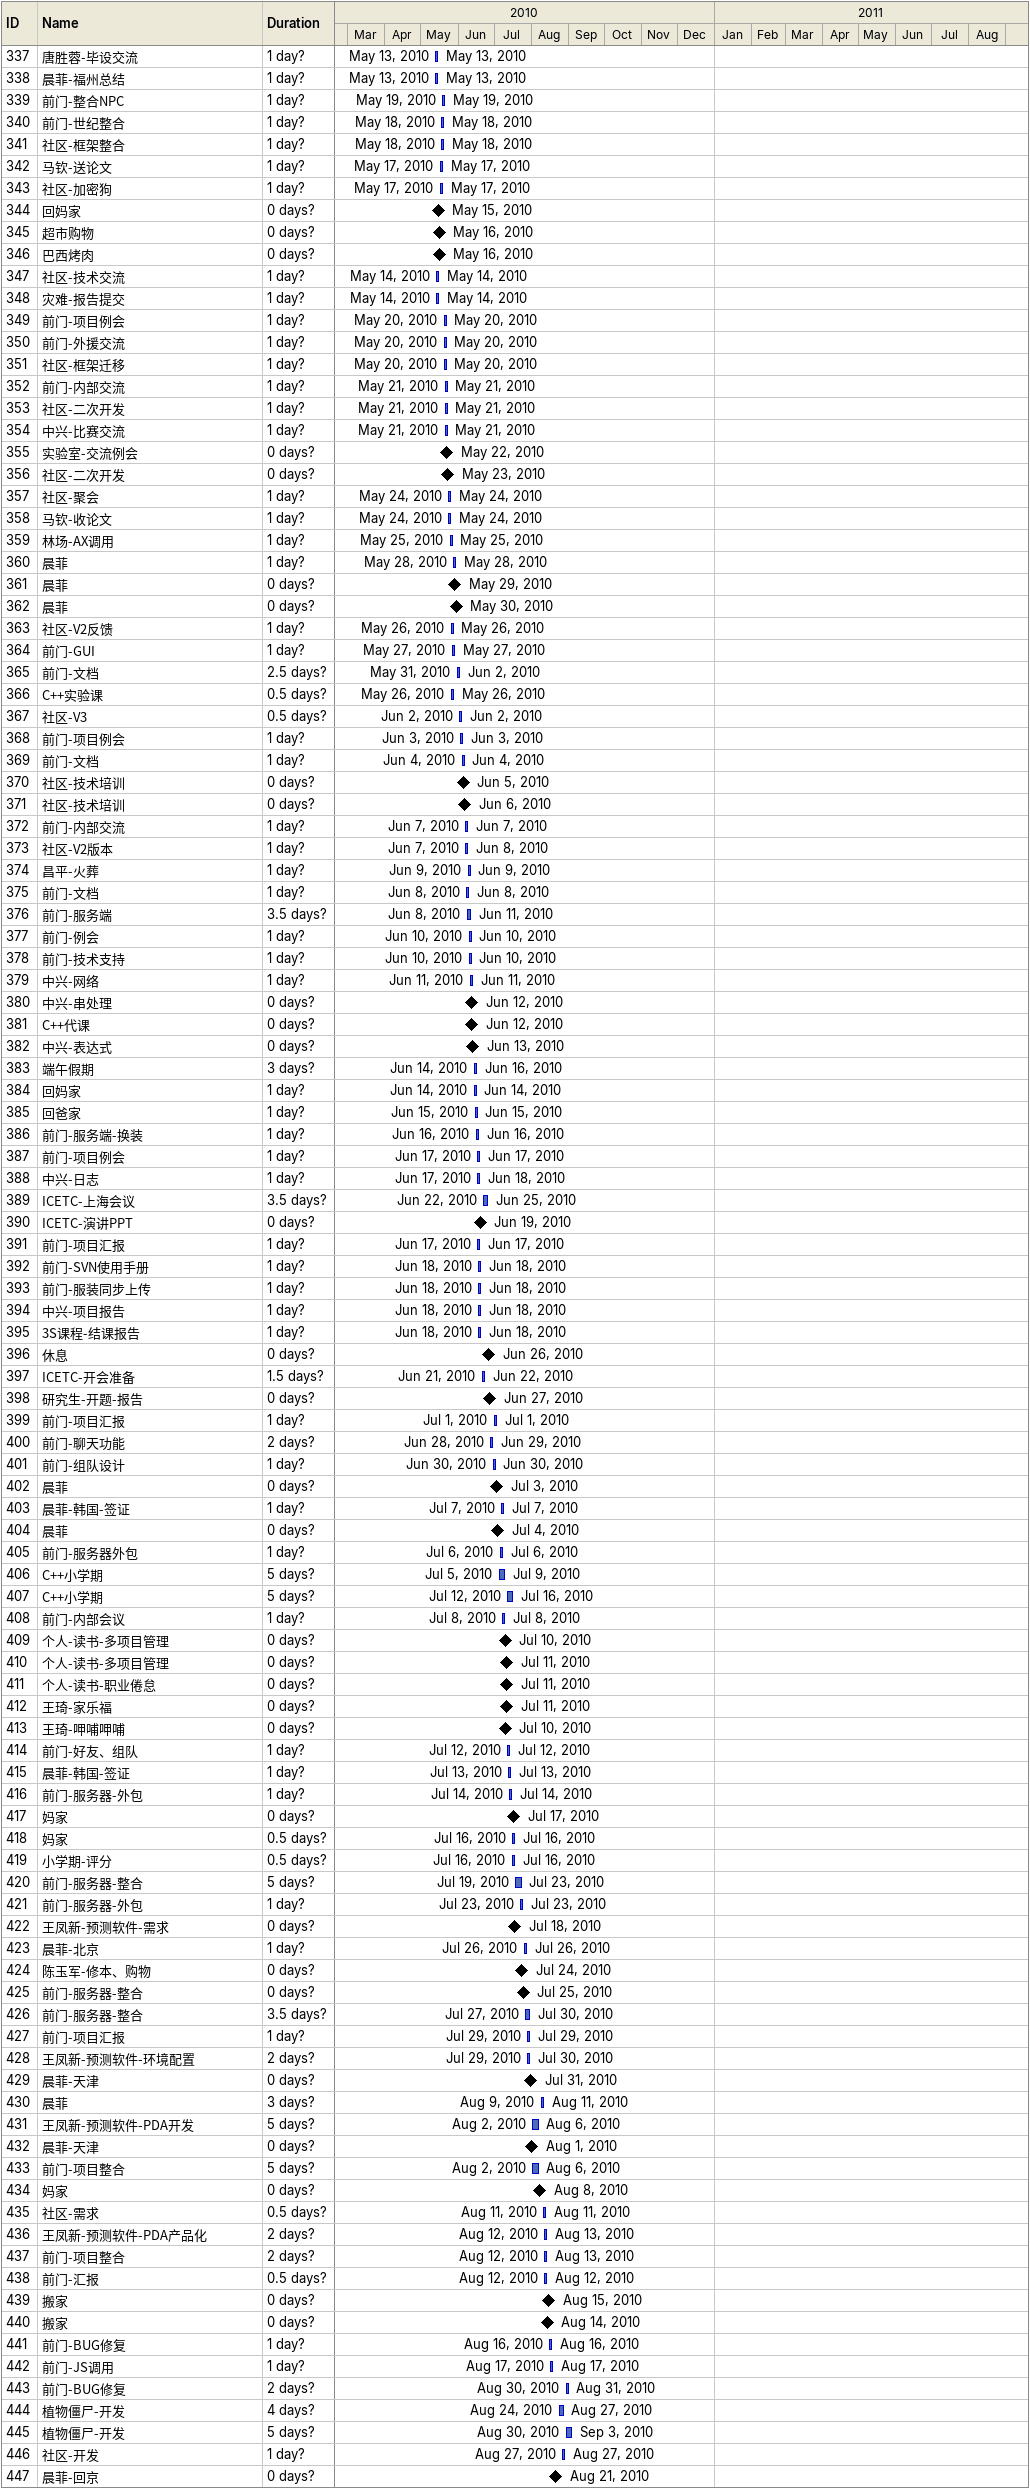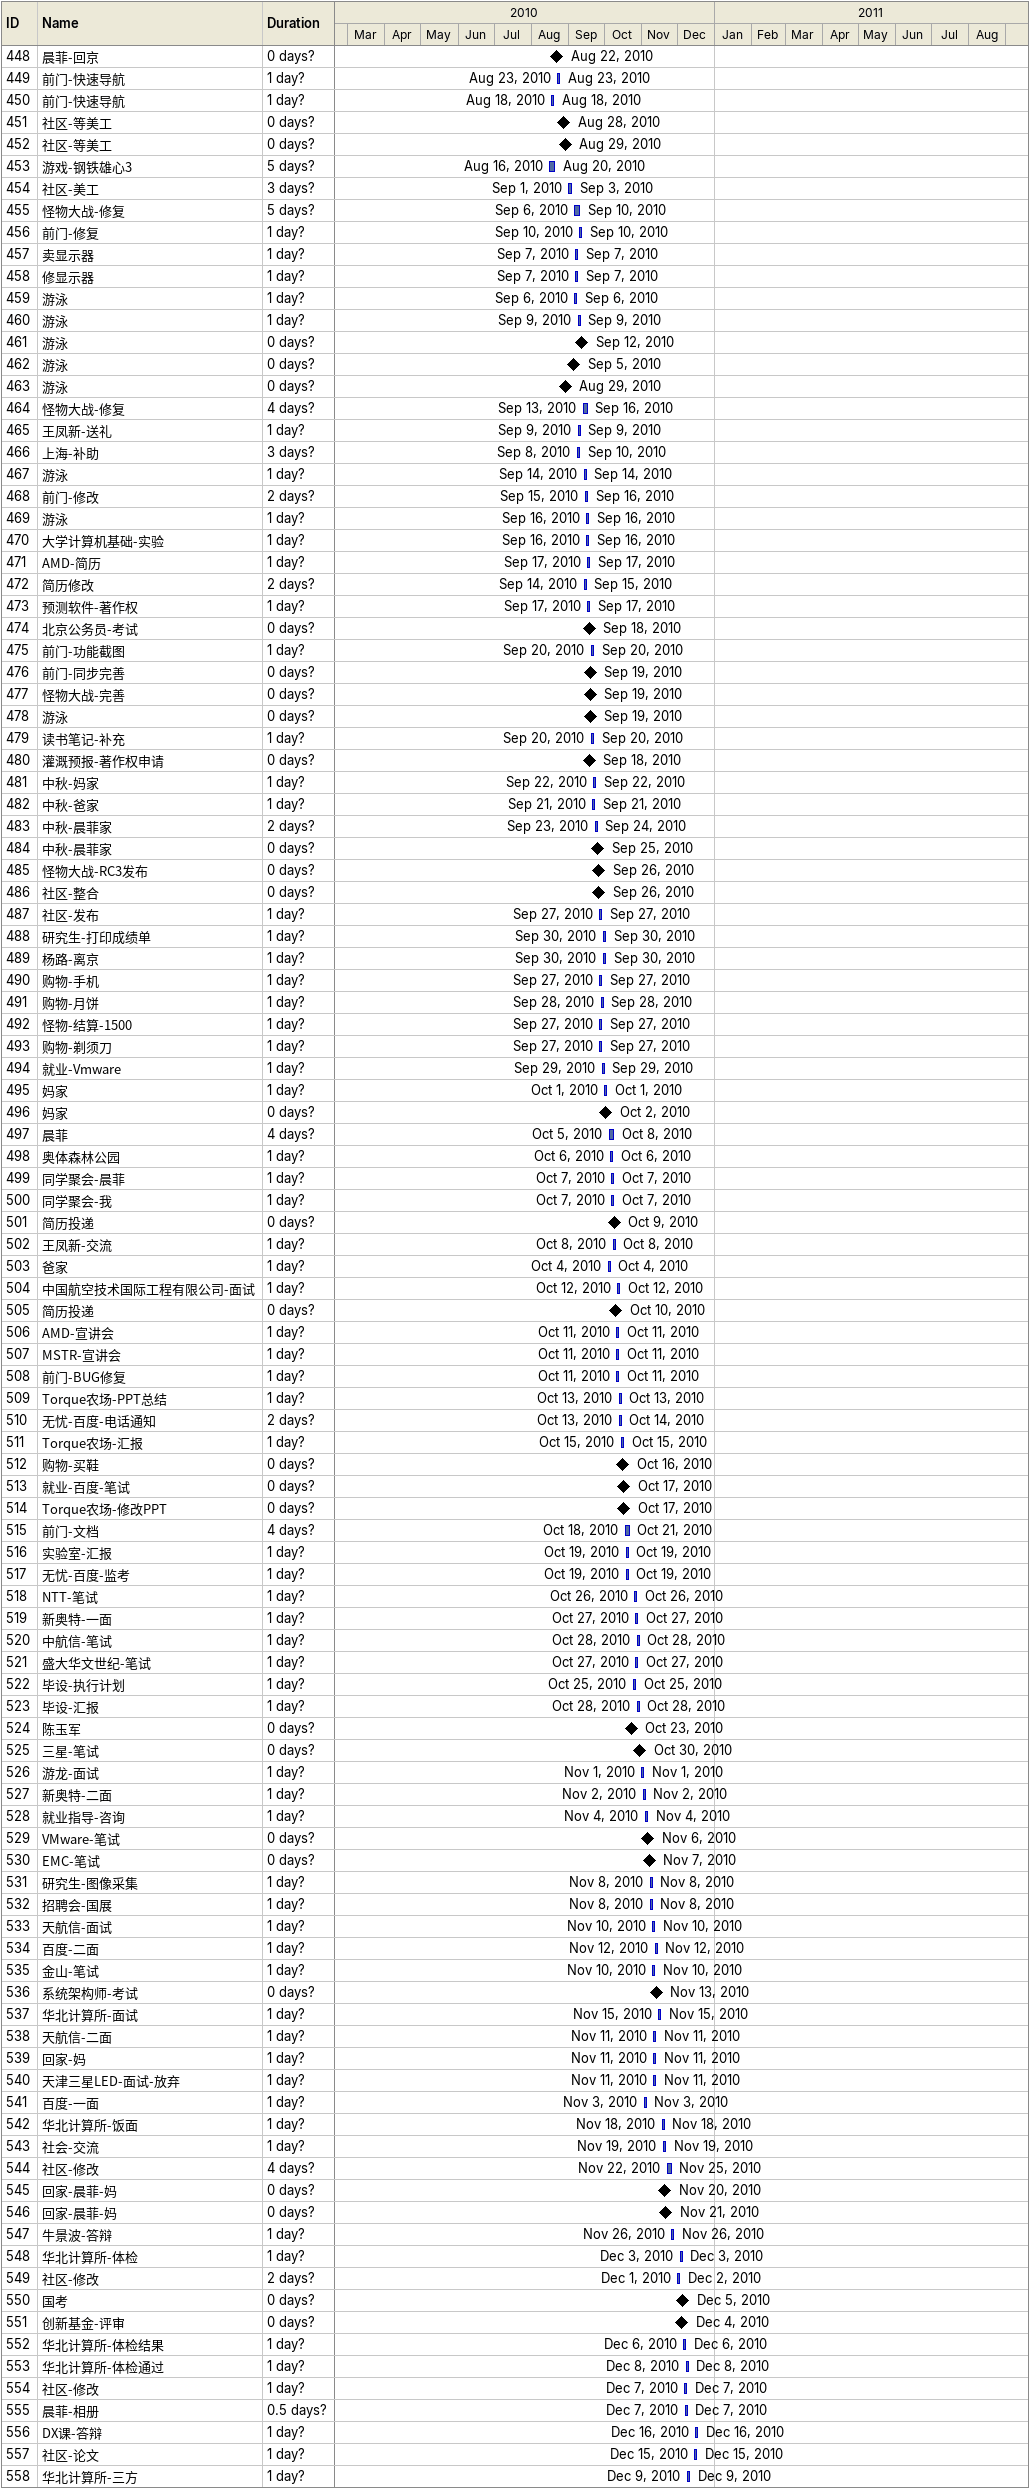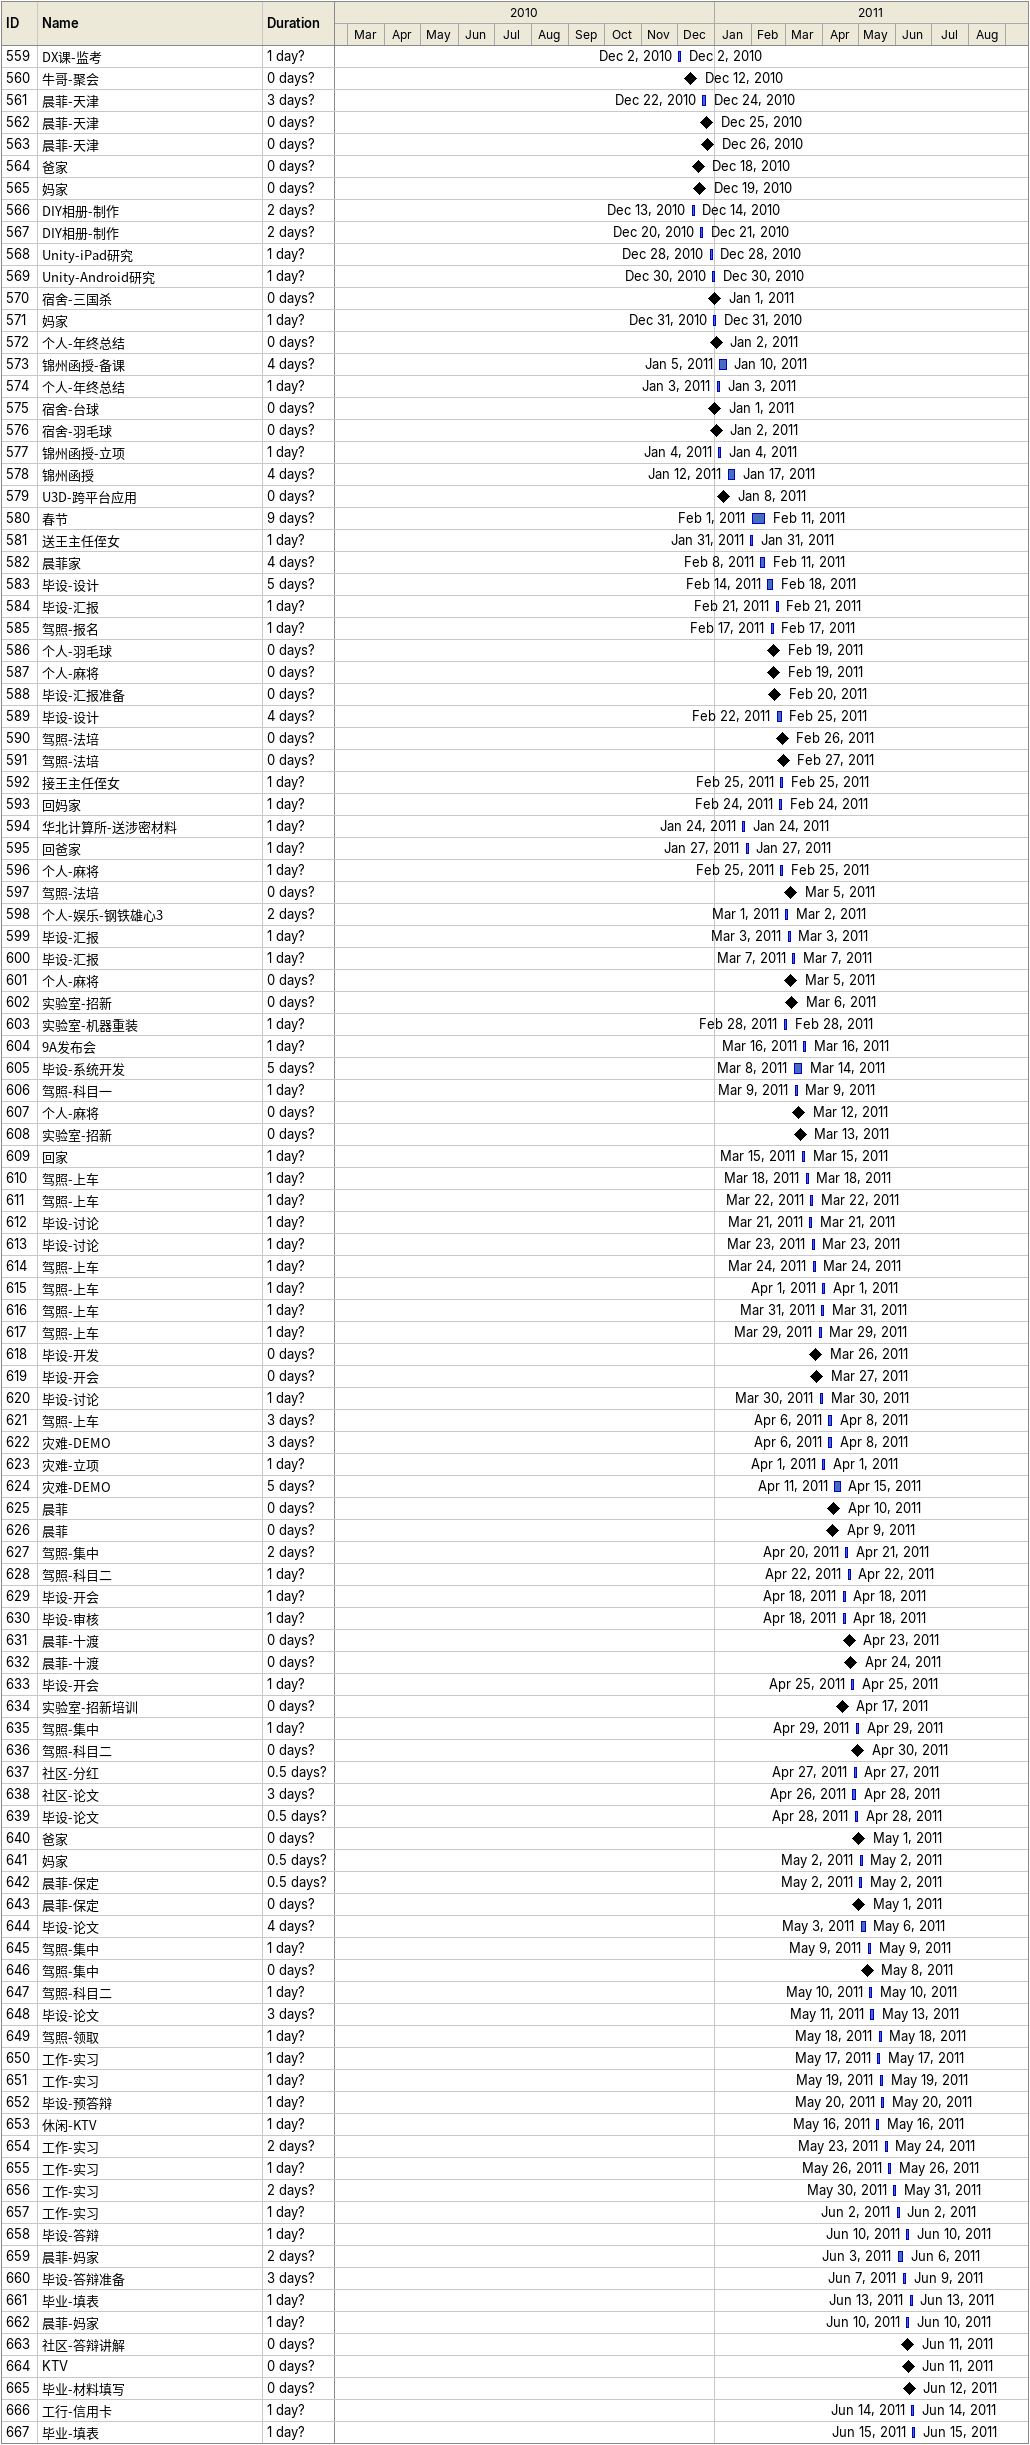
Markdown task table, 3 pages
| ID | Task | Duration | Start | Finish |
|---|---|---|---|---|
| 337 | 唐胜蓉-毕设交流 | 1d? | 2010-05-13 | 2010-05-13 |
| 338 | 晨菲-福州总结 | 1d? | 2010-05-13 | 2010-05-13 |
| 339 | 前门-整合NPC | 1d? | 2010-05-19 | 2010-05-19 |
| 340 | 前门-世纪整合 | 1d? | 2010-05-18 | 2010-05-18 |
| 341 | 社区-框架整合 | 1d? | 2010-05-18 | 2010-05-18 |
| 342 | 马钦-送论文 | 1d? | 2010-05-17 | 2010-05-17 |
| 343 | 社区-加密狗 | 1d? | 2010-05-17 | 2010-05-17 |
| 344 | 回妈家 | 0d? | 2010-05-15 | 2010-05-15 |
| 345 | 超市购物 | 0d? | 2010-05-16 | 2010-05-16 |
| 346 | 巴西烤肉 | 0d? | 2010-05-16 | 2010-05-16 |
| 347 | 社区-技术交流 | 1d? | 2010-05-14 | 2010-05-14 |
| 348 | 灾难-报告提交 | 1d? | 2010-05-14 | 2010-05-14 |
| 349 | 前门-项目例会 | 1d? | 2010-05-20 | 2010-05-20 |
| 350 | 前门-外援交流 | 1d? | 2010-05-20 | 2010-05-20 |
| 351 | 社区-框架迁移 | 1d? | 2010-05-20 | 2010-05-20 |
| 352 | 前门-内部交流 | 1d? | 2010-05-21 | 2010-05-21 |
| 353 | 社区-二次开发 | 1d? | 2010-05-21 | 2010-05-21 |
| 354 | 中兴-比赛交流 | 1d? | 2010-05-21 | 2010-05-21 |
| 355 | 实验室-交流例会 | 0d? | 2010-05-22 | 2010-05-22 |
| 356 | 社区-二次开发 | 0d? | 2010-05-23 | 2010-05-23 |
| 357 | 社区-聚会 | 1d? | 2010-05-24 | 2010-05-24 |
| 358 | 马钦-收论文 | 1d? | 2010-05-24 | 2010-05-24 |
| 359 | 林场-AX调用 | 1d? | 2010-05-25 | 2010-05-25 |
| 360 | 晨菲 | 1d? | 2010-05-28 | 2010-05-28 |
| 361 | 晨菲 | 0d? | 2010-05-29 | 2010-05-29 |
| 362 | 晨菲 | 0d? | 2010-05-30 | 2010-05-30 |
| 363 | 社区-V2反馈 | 1d? | 2010-05-26 | 2010-05-26 |
| 364 | 前门-GUI | 1d? | 2010-05-27 | 2010-05-27 |
| 365 | 前门-文档 | 2.5d? | 2010-05-31 | 2010-06-02 |
| 366 | C++实验课 | 0.5d? | 2010-05-26 | 2010-05-26 |
| 367 | 社区-V3 | 0.5d? | 2010-06-02 | 2010-06-02 |
| 368 | 前门-项目例会 | 1d? | 2010-06-03 | 2010-06-03 |
| 369 | 前门-文档 | 1d? | 2010-06-04 | 2010-06-04 |
| 370 | 社区-技术培训 | 0d? | 2010-06-05 | 2010-06-05 |
| 371 | 社区-技术培训 | 0d? | 2010-06-06 | 2010-06-06 |
| 372 | 前门-内部交流 | 1d? | 2010-06-07 | 2010-06-07 |
| 373 | 社区-V2版本 | 1d? | 2010-06-07 | 2010-06-08 |
| 374 | 昌平-火葬 | 1d? | 2010-06-09 | 2010-06-09 |
| 375 | 前门-文档 | 1d? | 2010-06-08 | 2010-06-08 |
| 376 | 前门-服务端 | 3.5d? | 2010-06-08 | 2010-06-11 |
| 377 | 前门-例会 | 1d? | 2010-06-10 | 2010-06-10 |
| 378 | 前门-技术支持 | 1d? | 2010-06-10 | 2010-06-10 |
| 379 | 中兴-网络 | 1d? | 2010-06-11 | 2010-06-11 |
| 380 | 中兴-串处理 | 0d? | 2010-06-12 | 2010-06-12 |
| 381 | C++代课 | 0d? | 2010-06-12 | 2010-06-12 |
| 382 | 中兴-表达式 | 0d? | 2010-06-13 | 2010-06-13 |
| 383 | 端午假期 | 3d? | 2010-06-14 | 2010-06-16 |
| 384 | 回妈家 | 1d? | 2010-06-14 | 2010-06-14 |
| 385 | 回爸家 | 1d? | 2010-06-15 | 2010-06-15 |
| 386 | 前门-服务端-换装 | 1d? | 2010-06-16 | 2010-06-16 |
| 387 | 前门-项目例会 | 1d? | 2010-06-17 | 2010-06-17 |
| 388 | 中兴-日志 | 1d? | 2010-06-17 | 2010-06-18 |
| 389 | ICETC-上海会议 | 3.5d? | 2010-06-22 | 2010-06-25 |
| 390 | ICETC-演讲PPT | 0d? | 2010-06-19 | 2010-06-19 |
| 391 | 前门-项目汇报 | 1d? | 2010-06-17 | 2010-06-17 |
| 392 | 前门-SVN使用手册 | 1d? | 2010-06-18 | 2010-06-18 |
| 393 | 前门-服装同步上传 | 1d? | 2010-06-18 | 2010-06-18 |
| 394 | 中兴-项目报告 | 1d? | 2010-06-18 | 2010-06-18 |
| 395 | 3S课程-结课报告 | 1d? | 2010-06-18 | 2010-06-18 |
| 396 | 休息 | 0d? | 2010-06-26 | 2010-06-26 |
| 397 | ICETC-开会准备 | 1.5d? | 2010-06-21 | 2010-06-22 |
| 398 | 研究生-开题-报告 | 0d? | 2010-06-27 | 2010-06-27 |
| 399 | 前门-项目汇报 | 1d? | 2010-07-01 | 2010-07-01 |
| 400 | 前门-聊天功能 | 2d? | 2010-06-28 | 2010-06-29 |
| 401 | 前门-组队设计 | 1d? | 2010-06-30 | 2010-06-30 |
| 402 | 晨菲 | 0d? | 2010-07-03 | 2010-07-03 |
| 403 | 晨菲-韩国-签证 | 1d? | 2010-07-07 | 2010-07-07 |
| 404 | 晨菲 | 0d? | 2010-07-04 | 2010-07-04 |
| 405 | 前门-服务器外包 | 1d? | 2010-07-06 | 2010-07-06 |
| 406 | C++小学期 | 5d? | 2010-07-05 | 2010-07-09 |
| 407 | C++小学期 | 5d? | 2010-07-12 | 2010-07-16 |
| 408 | 前门-内部会议 | 1d? | 2010-07-08 | 2010-07-08 |
| 409 | 个人-读书-多项目管理 | 0d? | 2010-07-10 | 2010-07-10 |
| 410 | 个人-读书-多项目管理 | 0d? | 2010-07-11 | 2010-07-11 |
| 411 | 个人-读书-职业倦怠 | 0d? | 2010-07-11 | 2010-07-11 |
| 412 | 王琦-家乐福 | 0d? | 2010-07-11 | 2010-07-11 |
| 413 | 王琦-呷哺呷哺 | 0d? | 2010-07-10 | 2010-07-10 |
| 414 | 前门-好友、组队 | 1d? | 2010-07-12 | 2010-07-12 |
| 415 | 晨菲-韩国-签证 | 1d? | 2010-07-13 | 2010-07-13 |
| 416 | 前门-服务器-外包 | 1d? | 2010-07-14 | 2010-07-14 |
| 417 | 妈家 | 0d? | 2010-07-17 | 2010-07-17 |
| 418 | 妈家 | 0.5d? | 2010-07-16 | 2010-07-16 |
| 419 | 小学期-评分 | 0.5d? | 2010-07-16 | 2010-07-16 |
| 420 | 前门-服务器-整合 | 5d? | 2010-07-19 | 2010-07-23 |
| 421 | 前门-服务器-外包 | 1d? | 2010-07-23 | 2010-07-23 |
| 422 | 王凤新-预测软件-需求 | 0d? | 2010-07-18 | 2010-07-18 |
| 423 | 晨菲-北京 | 1d? | 2010-07-26 | 2010-07-26 |
| 424 | 陈玉军-修本、购物 | 0d? | 2010-07-24 | 2010-07-24 |
| 425 | 前门-服务器-整合 | 0d? | 2010-07-25 | 2010-07-25 |
| 426 | 前门-服务器-整合 | 3.5d? | 2010-07-27 | 2010-07-30 |
| 427 | 前门-项目汇报 | 1d? | 2010-07-29 | 2010-07-29 |
| 428 | 王凤新-预测软件-环境配置 | 2d? | 2010-07-29 | 2010-07-30 |
| 429 | 晨菲-天津 | 0d? | 2010-07-31 | 2010-07-31 |
| 430 | 晨菲 | 3d? | 2010-08-09 | 2010-08-11 |
| 431 | 王凤新-预测软件-PDA开发 | 5d? | 2010-08-02 | 2010-08-06 |
| 432 | 晨菲-天津 | 0d? | 2010-08-01 | 2010-08-01 |
| 433 | 前门-项目整合 | 5d? | 2010-08-02 | 2010-08-06 |
| 434 | 妈家 | 0d? | 2010-08-08 | 2010-08-08 |
| 435 | 社区-需求 | 0.5d? | 2010-08-11 | 2010-08-11 |
| 436 | 王凤新-预测软件-PDA产品化 | 2d? | 2010-08-12 | 2010-08-13 |
| 437 | 前门-项目整合 | 2d? | 2010-08-12 | 2010-08-13 |
| 438 | 前门-汇报 | 0.5d? | 2010-08-12 | 2010-08-12 |
| 439 | 搬家 | 0d? | 2010-08-15 | 2010-08-15 |
| 440 | 搬家 | 0d? | 2010-08-14 | 2010-08-14 |
| 441 | 前门-BUG修复 | 1d? | 2010-08-16 | 2010-08-16 |
| 442 | 前门-JS调用 | 1d? | 2010-08-17 | 2010-08-17 |
| 443 | 前门-BUG修复 | 2d? | 2010-08-30 | 2010-08-31 |
| 444 | 植物僵尸-开发 | 4d? | 2010-08-24 | 2010-08-27 |
| 445 | 植物僵尸-开发 | 5d? | 2010-08-30 | 2010-09-03 |
| 446 | 社区-开发 | 1d? | 2010-08-27 | 2010-08-27 |
| 447 | 晨菲-回京 | 0d? | 2010-08-21 | 2010-08-21 |
| 448 | 晨菲-回京 | 0d? | 2010-08-22 | 2010-08-22 |
| 449 | 前门-快速导航 | 1d? | 2010-08-23 | 2010-08-23 |
| 450 | 前门-快速导航 | 1d? | 2010-08-18 | 2010-08-18 |
| 451 | 社区-等美工 | 0d? | 2010-08-28 | 2010-08-28 |
| 452 | 社区-等美工 | 0d? | 2010-08-29 | 2010-08-29 |
| 453 | 游戏-钢铁雄心3 | 5d? | 2010-08-16 | 2010-08-20 |
| 454 | 社区-美工 | 3d? | 2010-09-01 | 2010-09-03 |
| 455 | 怪物大战-修复 | 5d? | 2010-09-06 | 2010-09-10 |
| 456 | 前门-修复 | 1d? | 2010-09-10 | 2010-09-10 |
| 457 | 卖显示器 | 1d? | 2010-09-07 | 2010-09-07 |
| 458 | 修显示器 | 1d? | 2010-09-07 | 2010-09-07 |
| 459 | 游泳 | 1d? | 2010-09-06 | 2010-09-06 |
| 460 | 游泳 | 1d? | 2010-09-09 | 2010-09-09 |
| 461 | 游泳 | 0d? | 2010-09-12 | 2010-09-12 |
| 462 | 游泳 | 0d? | 2010-09-05 | 2010-09-05 |
| 463 | 游泳 | 0d? | 2010-08-29 | 2010-08-29 |
| 464 | 怪物大战-修复 | 4d? | 2010-09-13 | 2010-09-16 |
| 465 | 王凤新-送礼 | 1d? | 2010-09-09 | 2010-09-09 |
| 466 | 上海-补助 | 3d? | 2010-09-08 | 2010-09-10 |
| 467 | 游泳 | 1d? | 2010-09-14 | 2010-09-14 |
| 468 | 前门-修改 | 2d? | 2010-09-15 | 2010-09-16 |
| 469 | 游泳 | 1d? | 2010-09-16 | 2010-09-16 |
| 470 | 大学计算机基础-实验 | 1d? | 2010-09-16 | 2010-09-16 |
| 471 | AMD-简历 | 1d? | 2010-09-17 | 2010-09-17 |
| 472 | 简历修改 | 2d? | 2010-09-14 | 2010-09-15 |
| 473 | 预测软件-著作权 | 1d? | 2010-09-17 | 2010-09-17 |
| 474 | 北京公务员-考试 | 0d? | 2010-09-18 | 2010-09-18 |
| 475 | 前门-功能截图 | 1d? | 2010-09-20 | 2010-09-20 |
| 476 | 前门-同步完善 | 0d? | 2010-09-19 | 2010-09-19 |
| 477 | 怪物大战-完善 | 0d? | 2010-09-19 | 2010-09-19 |
| 478 | 游泳 | 0d? | 2010-09-19 | 2010-09-19 |
| 479 | 读书笔记-补充 | 1d? | 2010-09-20 | 2010-09-20 |
| 480 | 灌溉预报-著作权申请 | 0d? | 2010-09-18 | 2010-09-18 |
| 481 | 中秋-妈家 | 1d? | 2010-09-22 | 2010-09-22 |
| 482 | 中秋-爸家 | 1d? | 2010-09-21 | 2010-09-21 |
| 483 | 中秋-晨菲家 | 2d? | 2010-09-23 | 2010-09-24 |
| 484 | 中秋-晨菲家 | 0d? | 2010-09-25 | 2010-09-25 |
| 485 | 怪物大战-RC3发布 | 0d? | 2010-09-26 | 2010-09-26 |
| 486 | 社区-整合 | 0d? | 2010-09-26 | 2010-09-26 |
| 487 | 社区-发布 | 1d? | 2010-09-27 | 2010-09-27 |
| 488 | 研究生-打印成绩单 | 1d? | 2010-09-30 | 2010-09-30 |
| 489 | 杨路-离京 | 1d? | 2010-09-30 | 2010-09-30 |
| 490 | 购物-手机 | 1d? | 2010-09-27 | 2010-09-27 |
| 491 | 购物-月饼 | 1d? | 2010-09-28 | 2010-09-28 |
| 492 | 怪物-结算-1500 | 1d? | 2010-09-27 | 2010-09-27 |
| 493 | 购物-剃须刀 | 1d? | 2010-09-27 | 2010-09-27 |
| 494 | 就业-Vmware | 1d? | 2010-09-29 | 2010-09-29 |
| 495 | 妈家 | 1d? | 2010-10-01 | 2010-10-01 |
| 496 | 妈家 | 0d? | 2010-10-02 | 2010-10-02 |
| 497 | 晨菲 | 4d? | 2010-10-05 | 2010-10-08 |
| 498 | 奥体森林公园 | 1d? | 2010-10-06 | 2010-10-06 |
| 499 | 同学聚会-晨菲 | 1d? | 2010-10-07 | 2010-10-07 |
| 500 | 同学聚会-我 | 1d? | 2010-10-07 | 2010-10-07 |
| 501 | 简历投递 | 0d? | 2010-10-09 | 2010-10-09 |
| 502 | 王凤新-交流 | 1d? | 2010-10-08 | 2010-10-08 |
| 503 | 爸家 | 1d? | 2010-10-04 | 2010-10-04 |
| 504 | 中国航空技术国际工程有限公司-面试 | 1d? | 2010-10-12 | 2010-10-12 |
| 505 | 简历投递 | 0d? | 2010-10-10 | 2010-10-10 |
| 506 | AMD-宣讲会 | 1d? | 2010-10-11 | 2010-10-11 |
| 507 | MSTR-宣讲会 | 1d? | 2010-10-11 | 2010-10-11 |
| 508 | 前门-BUG修复 | 1d? | 2010-10-11 | 2010-10-11 |
| 509 | Torque农场-PPT总结 | 1d? | 2010-10-13 | 2010-10-13 |
| 510 | 无忧-百度-电话通知 | 2d? | 2010-10-13 | 2010-10-14 |
| 511 | Torque农场-汇报 | 1d? | 2010-10-15 | 2010-10-15 |
| 512 | 购物-买鞋 | 0d? | 2010-10-16 | 2010-10-16 |
| 513 | 就业-百度-笔试 | 0d? | 2010-10-17 | 2010-10-17 |
| 514 | Torque农场-修改PPT | 0d? | 2010-10-17 | 2010-10-17 |
| 515 | 前门-文档 | 4d? | 2010-10-18 | 2010-10-21 |
| 516 | 实验室-汇报 | 1d? | 2010-10-19 | 2010-10-19 |
| 517 | 无忧-百度-监考 | 1d? | 2010-10-19 | 2010-10-19 |
| 518 | NTT-笔试 | 1d? | 2010-10-26 | 2010-10-26 |
| 519 | 新奥特-一面 | 1d? | 2010-10-27 | 2010-10-27 |
| 520 | 中航信-笔试 | 1d? | 2010-10-28 | 2010-10-28 |
| 521 | 盛大华文世纪-笔试 | 1d? | 2010-10-27 | 2010-10-27 |
| 522 | 毕设-执行计划 | 1d? | 2010-10-25 | 2010-10-25 |
| 523 | 毕设-汇报 | 1d? | 2010-10-28 | 2010-10-28 |
| 524 | 陈玉军 | 0d? | 2010-10-23 | 2010-10-23 |
| 525 | 三星-笔试 | 0d? | 2010-10-30 | 2010-10-30 |
| 526 | 游龙-面试 | 1d? | 2010-11-01 | 2010-11-01 |
| 527 | 新奥特-二面 | 1d? | 2010-11-02 | 2010-11-02 |
| 528 | 就业指导-咨询 | 1d? | 2010-11-04 | 2010-11-04 |
| 529 | VMware-笔试 | 0d? | 2010-11-06 | 2010-11-06 |
| 530 | EMC-笔试 | 0d? | 2010-11-07 | 2010-11-07 |
| 531 | 研究生-图像采集 | 1d? | 2010-11-08 | 2010-11-08 |
| 532 | 招聘会-国展 | 1d? | 2010-11-08 | 2010-11-08 |
| 533 | 天航信-面试 | 1d? | 2010-11-10 | 2010-11-10 |
| 534 | 百度-二面 | 1d? | 2010-11-12 | 2010-11-12 |
| 535 | 金山-笔试 | 1d? | 2010-11-10 | 2010-11-10 |
| 536 | 系统架构师-考试 | 0d? | 2010-11-13 | 2010-11-13 |
| 537 | 华北计算所-面试 | 1d? | 2010-11-15 | 2010-11-15 |
| 538 | 天航信-二面 | 1d? | 2010-11-11 | 2010-11-11 |
| 539 | 回家-妈 | 1d? | 2010-11-11 | 2010-11-11 |
| 540 | 天津三星LED-面试-放弃 | 1d? | 2010-11-11 | 2010-11-11 |
| 541 | 百度-一面 | 1d? | 2010-11-03 | 2010-11-03 |
| 542 | 华北计算所-饭面 | 1d? | 2010-11-18 | 2010-11-18 |
| 543 | 社会-交流 | 1d? | 2010-11-19 | 2010-11-19 |
| 544 | 社区-修改 | 4d? | 2010-11-22 | 2010-11-25 |
| 545 | 回家-晨菲-妈 | 0d? | 2010-11-20 | 2010-11-20 |
| 546 | 回家-晨菲-妈 | 0d? | 2010-11-21 | 2010-11-21 |
| 547 | 牛景波-答辩 | 1d? | 2010-11-26 | 2010-11-26 |
| 548 | 华北计算所-体检 | 1d? | 2010-12-03 | 2010-12-03 |
| 549 | 社区-修改 | 2d? | 2010-12-01 | 2010-12-02 |
| 550 | 国考 | 0d? | 2010-12-05 | 2010-12-05 |
| 551 | 创新基金-评审 | 0d? | 2010-12-04 | 2010-12-04 |
| 552 | 华北计算所-体检结果 | 1d? | 2010-12-06 | 2010-12-06 |
| 553 | 华北计算所-体检通过 | 1d? | 2010-12-08 | 2010-12-08 |
| 554 | 社区-修改 | 1d? | 2010-12-07 | 2010-12-07 |
| 555 | 晨菲-相册 | 0.5d? | 2010-12-07 | 2010-12-07 |
| 556 | DX课-答辩 | 1d? | 2010-12-16 | 2010-12-16 |
| 557 | 社区-论文 | 1d? | 2010-12-15 | 2010-12-15 |
| 558 | 华北计算所-三方 | 1d? | 2010-12-09 | 2010-12-09 |
| 559 | DX课-监考 | 1d? | 2010-12-02 | 2010-12-02 |
| 560 | 牛哥-聚会 | 0d? | 2010-12-12 | 2010-12-12 |
| 561 | 晨菲-天津 | 3d? | 2010-12-22 | 2010-12-24 |
| 562 | 晨菲-天津 | 0d? | 2010-12-25 | 2010-12-25 |
| 563 | 晨菲-天津 | 0d? | 2010-12-26 | 2010-12-26 |
| 564 | 爸家 | 0d? | 2010-12-18 | 2010-12-18 |
| 565 | 妈家 | 0d? | 2010-12-19 | 2010-12-19 |
| 566 | DIY相册-制作 | 2d? | 2010-12-13 | 2010-12-14 |
| 567 | DIY相册-制作 | 2d? | 2010-12-20 | 2010-12-21 |
| 568 | Unity-iPad研究 | 1d? | 2010-12-28 | 2010-12-28 |
| 569 | Unity-Android研究 | 1d? | 2010-12-30 | 2010-12-30 |
| 570 | 宿舍-三国杀 | 0d? | 2011-01-01 | 2011-01-01 |
| 571 | 妈家 | 1d? | 2010-12-31 | 2010-12-31 |
| 572 | 个人-年终总结 | 0d? | 2011-01-02 | 2011-01-02 |
| 573 | 锦州函授-备课 | 4d? | 2011-01-05 | 2011-01-10 |
| 574 | 个人-年终总结 | 1d? | 2011-01-03 | 2011-01-03 |
| 575 | 宿舍-台球 | 0d? | 2011-01-01 | 2011-01-01 |
| 576 | 宿舍-羽毛球 | 0d? | 2011-01-02 | 2011-01-02 |
| 577 | 锦州函授-立项 | 1d? | 2011-01-04 | 2011-01-04 |
| 578 | 锦州函授 | 4d? | 2011-01-12 | 2011-01-17 |
| 579 | U3D-跨平台应用 | 0d? | 2011-01-08 | 2011-01-08 |
| 580 | 春节 | 9d? | 2011-02-01 | 2011-02-11 |
| 581 | 送王主任侄女 | 1d? | 2011-01-31 | 2011-01-31 |
| 582 | 晨菲家 | 4d? | 2011-02-08 | 2011-02-11 |
| 583 | 毕设-设计 | 5d? | 2011-02-14 | 2011-02-18 |
| 584 | 毕设-汇报 | 1d? | 2011-02-21 | 2011-02-21 |
| 585 | 驾照-报名 | 1d? | 2011-02-17 | 2011-02-17 |
| 586 | 个人-羽毛球 | 0d? | 2011-02-19 | 2011-02-19 |
| 587 | 个人-麻将 | 0d? | 2011-02-19 | 2011-02-19 |
| 588 | 毕设-汇报准备 | 0d? | 2011-02-20 | 2011-02-20 |
| 589 | 毕设-设计 | 4d? | 2011-02-22 | 2011-02-25 |
| 590 | 驾照-法培 | 0d? | 2011-02-26 | 2011-02-26 |
| 591 | 驾照-法培 | 0d? | 2011-02-27 | 2011-02-27 |
| 592 | 接王主任侄女 | 1d? | 2011-02-25 | 2011-02-25 |
| 593 | 回妈家 | 1d? | 2011-02-24 | 2011-02-24 |
| 594 | 华北计算所-送涉密材料 | 1d? | 2011-01-24 | 2011-01-24 |
| 595 | 回爸家 | 1d? | 2011-01-27 | 2011-01-27 |
| 596 | 个人-麻将 | 1d? | 2011-02-25 | 2011-02-25 |
| 597 | 驾照-法培 | 0d? | 2011-03-05 | 2011-03-05 |
| 598 | 个人-娱乐-钢铁雄心3 | 2d? | 2011-03-01 | 2011-03-02 |
| 599 | 毕设-汇报 | 1d? | 2011-03-03 | 2011-03-03 |
| 600 | 毕设-汇报 | 1d? | 2011-03-07 | 2011-03-07 |
| 601 | 个人-麻将 | 0d? | 2011-03-05 | 2011-03-05 |
| 602 | 实验室-招新 | 0d? | 2011-03-06 | 2011-03-06 |
| 603 | 实验室-机器重装 | 1d? | 2011-02-28 | 2011-02-28 |
| 604 | 9A发布会 | 1d? | 2011-03-16 | 2011-03-16 |
| 605 | 毕设-系统开发 | 5d? | 2011-03-08 | 2011-03-14 |
| 606 | 驾照-科目一 | 1d? | 2011-03-09 | 2011-03-09 |
| 607 | 个人-麻将 | 0d? | 2011-03-12 | 2011-03-12 |
| 608 | 实验室-招新 | 0d? | 2011-03-13 | 2011-03-13 |
| 609 | 回家 | 1d? | 2011-03-15 | 2011-03-15 |
| 610 | 驾照-上车 | 1d? | 2011-03-18 | 2011-03-18 |
| 611 | 驾照-上车 | 1d? | 2011-03-22 | 2011-03-22 |
| 612 | 毕设-讨论 | 1d? | 2011-03-21 | 2011-03-21 |
| 613 | 毕设-讨论 | 1d? | 2011-03-23 | 2011-03-23 |
| 614 | 驾照-上车 | 1d? | 2011-03-24 | 2011-03-24 |
| 615 | 驾照-上车 | 1d? | 2011-04-01 | 2011-04-01 |
| 616 | 驾照-上车 | 1d? | 2011-03-31 | 2011-03-31 |
| 617 | 驾照-上车 | 1d? | 2011-03-29 | 2011-03-29 |
| 618 | 毕设-开发 | 0d? | 2011-03-26 | 2011-03-26 |
| 619 | 毕设-开会 | 0d? | 2011-03-27 | 2011-03-27 |
| 620 | 毕设-讨论 | 1d? | 2011-03-30 | 2011-03-30 |
| 621 | 驾照-上车 | 3d? | 2011-04-06 | 2011-04-08 |
| 622 | 灾难-DEMO | 3d? | 2011-04-06 | 2011-04-08 |
| 623 | 灾难-立项 | 1d? | 2011-04-01 | 2011-04-01 |
| 624 | 灾难-DEMO | 5d? | 2011-04-11 | 2011-04-15 |
| 625 | 晨菲 | 0d? | 2011-04-10 | 2011-04-10 |
| 626 | 晨菲 | 0d? | 2011-04-09 | 2011-04-09 |
| 627 | 驾照-集中 | 2d? | 2011-04-20 | 2011-04-21 |
| 628 | 驾照-科目二 | 1d? | 2011-04-22 | 2011-04-22 |
| 629 | 毕设-开会 | 1d? | 2011-04-18 | 2011-04-18 |
| 630 | 毕设-审核 | 1d? | 2011-04-18 | 2011-04-18 |
| 631 | 晨菲-十渡 | 0d? | 2011-04-23 | 2011-04-23 |
| 632 | 晨菲-十渡 | 0d? | 2011-04-24 | 2011-04-24 |
| 633 | 毕设-开会 | 1d? | 2011-04-25 | 2011-04-25 |
| 634 | 实验室-招新培训 | 0d? | 2011-04-17 | 2011-04-17 |
| 635 | 驾照-集中 | 1d? | 2011-04-29 | 2011-04-29 |
| 636 | 驾照-科目二 | 0d? | 2011-04-30 | 2011-04-30 |
| 637 | 社区-分红 | 0.5d? | 2011-04-27 | 2011-04-27 |
| 638 | 社区-论文 | 3d? | 2011-04-26 | 2011-04-28 |
| 639 | 毕设-论文 | 0.5d? | 2011-04-28 | 2011-04-28 |
| 640 | 爸家 | 0d? | 2011-05-01 | 2011-05-01 |
| 641 | 妈家 | 0.5d? | 2011-05-02 | 2011-05-02 |
| 642 | 晨菲-保定 | 0.5d? | 2011-05-02 | 2011-05-02 |
| 643 | 晨菲-保定 | 0d? | 2011-05-01 | 2011-05-01 |
| 644 | 毕设-论文 | 4d? | 2011-05-03 | 2011-05-06 |
| 645 | 驾照-集中 | 1d? | 2011-05-09 | 2011-05-09 |
| 646 | 驾照-集中 | 0d? | 2011-05-08 | 2011-05-08 |
| 647 | 驾照-科目二 | 1d? | 2011-05-10 | 2011-05-10 |
| 648 | 毕设-论文 | 3d? | 2011-05-11 | 2011-05-13 |
| 649 | 驾照-领取 | 1d? | 2011-05-18 | 2011-05-18 |
| 650 | 工作-实习 | 1d? | 2011-05-17 | 2011-05-17 |
| 651 | 工作-实习 | 1d? | 2011-05-19 | 2011-05-19 |
| 652 | 毕设-预答辩 | 1d? | 2011-05-20 | 2011-05-20 |
| 653 | 休闲-KTV | 1d? | 2011-05-16 | 2011-05-16 |
| 654 | 工作-实习 | 2d? | 2011-05-23 | 2011-05-24 |
| 655 | 工作-实习 | 1d? | 2011-05-26 | 2011-05-26 |
| 656 | 工作-实习 | 2d? | 2011-05-30 | 2011-05-31 |
| 657 | 工作-实习 | 1d? | 2011-06-02 | 2011-06-02 |
| 658 | 毕设-答辩 | 1d? | 2011-06-10 | 2011-06-10 |
| 659 | 晨菲-妈家 | 2d? | 2011-06-03 | 2011-06-06 |
| 660 | 毕设-答辩准备 | 3d? | 2011-06-07 | 2011-06-09 |
| 661 | 毕业-填表 | 1d? | 2011-06-13 | 2011-06-13 |
| 662 | 晨菲-妈家 | 1d? | 2011-06-10 | 2011-06-10 |
| 663 | 社区-答辩讲解 | 0d? | 2011-06-11 | 2011-06-11 |
| 664 | KTV | 0d? | 2011-06-11 | 2011-06-11 |
| 665 | 毕业-材料填写 | 0d? | 2011-06-12 | 2011-06-12 |
| 666 | 工行-信用卡 | 1d? | 2011-06-14 | 2011-06-14 |
| 667 | 毕业-填表 | 1d? | 2011-06-15 | 2011-06-15 |
